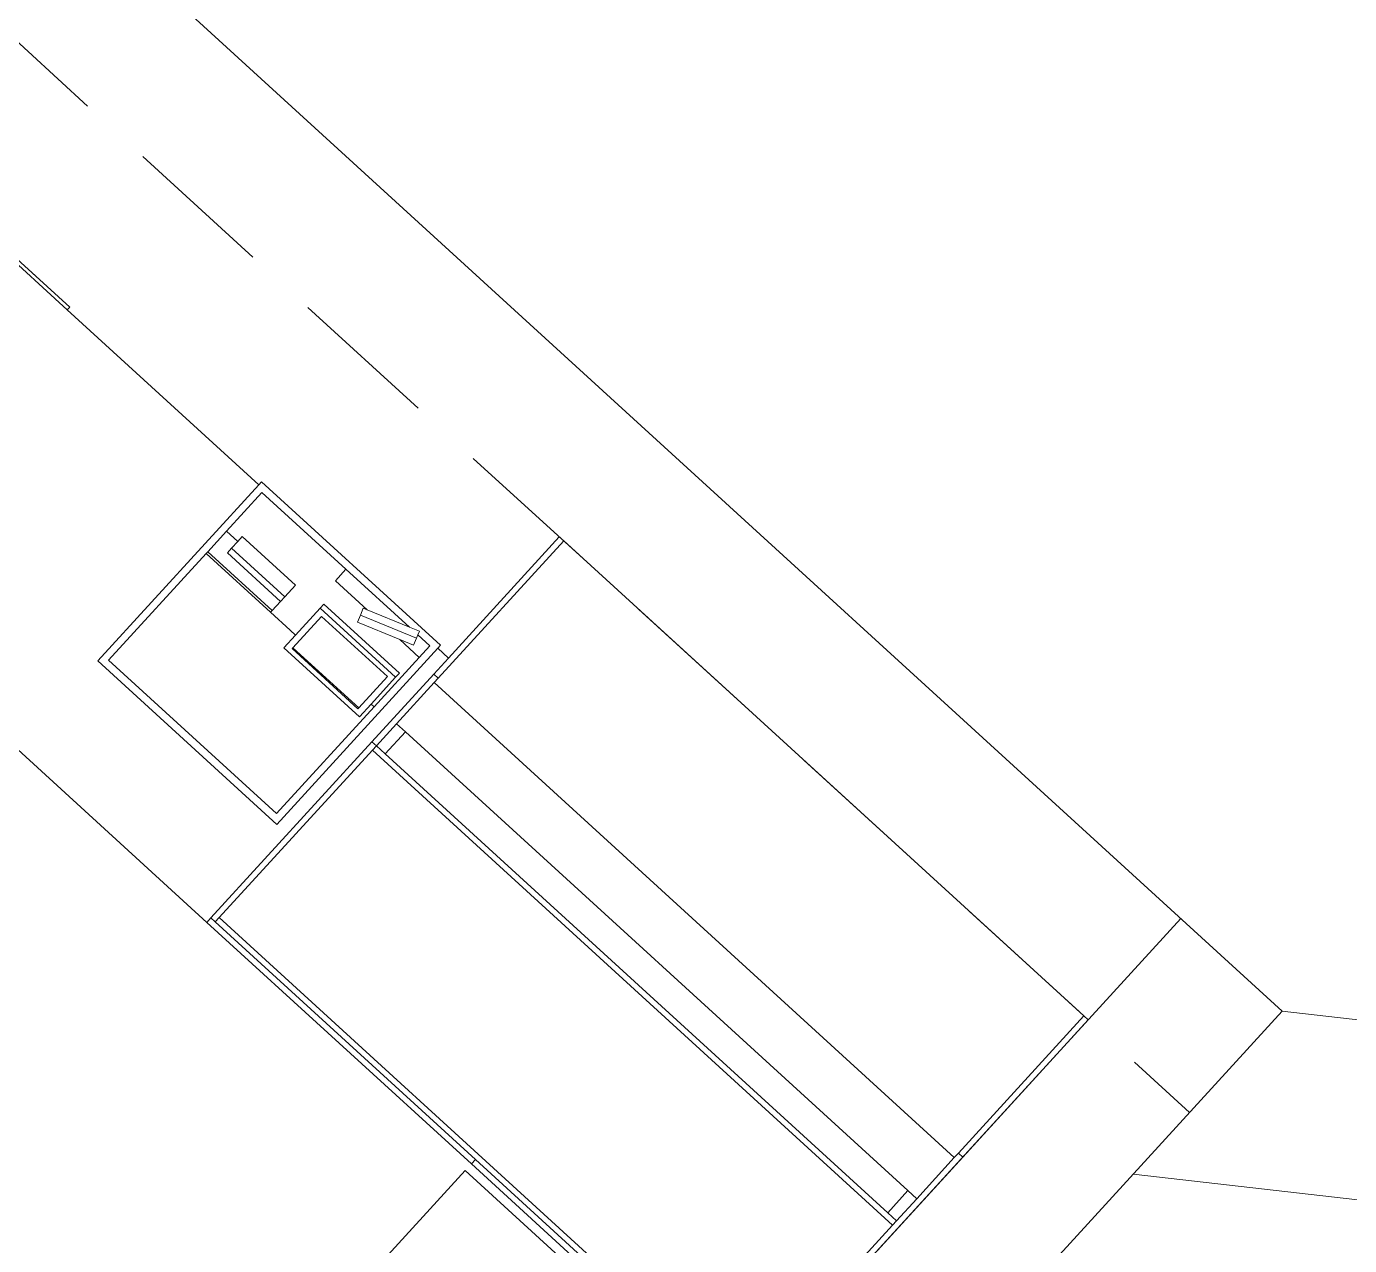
# Model space of a CAD drawing. Header units: metres. Extents: x 750 to 3116, y -341 to 1465.
# Drawn here: x 1591.835 to 1594.05, y 766.405 to 768.448 of the extents above; entities that cross this region are included whole.
import ezdxf

# ---------------------------------------------------------------- set-up
doc = ezdxf.new("R2010")
doc.units = ezdxf.units.M
doc.linetypes.add('DASHED2', pattern=[0.375, 0.25, -0.125])
for name, color, linetype, lineweight in [('Furniture', 44, 'Continuous', 5), ('Hidden line', 251, 'Continuous', 5), ('Levels', 252, 'Continuous', 5), ('Wall ext', 20, 'Continuous', 18)]:
    doc.layers.add(name, color=color, linetype=linetype, lineweight=lineweight)

# ---------------------------------------------------------------- blocks, each defined once
blk = doc.blocks.new('coffee counter')
at = {"layer": 'Furniture'}
for p, q in [((11493471.1619, 4446058.0321), (11493471.1619, 4446057.0521)), ((11493470.5619, 4446057.0521), (11493471.1619, 4446057.0521)), ((11493471.1619, 4446057.0371), (11493470.5619, 4446057.0371)), ((11493471.1619, 4446057.0271), (11493471.1619, 4446057.0371)), ((11493471.1619, 4446057.0371), (11493471.7619, 4446057.0371)), ((11493471.7619, 4446057.0271), (11493471.7619, 4446057.0371)), ((11493473.3697, 4446057.0371), (11493471.7619, 4446057.0371)), ((11493470.5619, 4446056.4736), (11493470.5619, 4446057.0271)), ((11493471.1619, 4446057.0271), (11493470.5719, 4446057.0271)), ((11493470.5719, 4446057.0171), (11493470.5719, 4446056.6371)), ((11493471.7519, 4446057.0171), (11493470.5719, 4446057.0171)), ((11493471.1619, 4446057.0271), (11493471.7519, 4446057.0271)), ((11493471.7519, 4446057.0271), (11493471.7619, 4446057.0271)), ((11493471.7519, 4446057.0171), (11493471.7519, 4446057.0271)), ((11493471.7519, 4446056.6371), (11493471.7519, 4446057.0171)), ((11493471.7619, 4446056.6271), (11493471.7619, 4446057.0271)), ((11493471.786, 4446056.8367), (11493471.786, 4446056.4371)), ((11493471.786, 4446056.8367), (11493472.1924, 4446056.8367)), ((11493472.1924, 4446056.4371), (11493472.1924, 4446056.8367)), ((11493472.1797, 4446056.824), (11493471.7987, 4446056.824)), ((11493471.7987, 4446056.824), (11493471.7987, 4446056.5815)), ((11493472.1797, 4446056.824), (11493472.1797, 4446056.5815)), ((11493470.5719, 4446056.6371), (11493470.5719, 4446056.6271)), ((11493471.7519, 4446056.6371), (11493470.5719, 4446056.6371)), ((11493471.7519, 4446056.6271), (11493471.7519, 4446056.6371)), ((11493470.5719, 4446056.6271), (11493470.5919, 4446056.6271)), ((11493470.5719, 4446056.5771), (11493470.5719, 4446056.6271)), ((11493470.5919, 4446056.6271), (11493470.5919, 4446056.5771)), ((11493471.7319, 4446056.6271), (11493470.5919, 4446056.6271)), ((11493471.7319, 4446056.5771), (11493471.7319, 4446056.6271)), ((11493471.7519, 4446056.6271), (11493471.7319, 4446056.6271)), ((11493471.7619, 4446056.6271), (11493471.7519, 4446056.6271)), ((11493471.7519, 4446056.5771), (11493471.7519, 4446056.6271)), ((11493471.7619, 4446056.6271), (11493471.7619, 4446056.4736)), ((11493471.977, 4446056.6107), (11493471.8055, 4446056.6107)), ((11493471.8055, 4446056.5815), (11493471.8055, 4446056.6107)), ((11493471.977, 4446056.6107), (11493471.977, 4446056.5815)), ((11493471.966, 4446056.6023), (11493471.8164, 4446056.6023)), ((11493471.8164, 4446056.6023), (11493471.8164, 4446056.6003)), ((11493471.966, 4446056.6003), (11493471.8164, 4446056.6003)), ((11493471.8164, 4446056.6003), (11493471.8164, 4446056.5291)), ((11493471.966, 4446056.6023), (11493471.966, 4446056.6003)), ((11493471.966, 4446056.5291), (11493471.966, 4446056.6003)), ((11493470.5719, 4446056.5771), (11493470.5719, 4446056.4836)), ((11493470.5719, 4446056.5771), (11493470.5919, 4446056.5771)), ((11493470.5919, 4446056.5771), (11493471.7319, 4446056.5771)), ((11493471.7519, 4446056.5771), (11493471.7319, 4446056.5771)), ((11493471.7519, 4446056.4836), (11493471.7519, 4446056.5771)), ((11493471.7987, 4446056.5815), (11493471.8055, 4446056.5815)), ((11493471.7987, 4446056.5815), (11493471.7987, 4446056.4693)), ((11493471.8055, 4446056.5207), (11493471.8055, 4446056.5815)), ((11493471.977, 4446056.5815), (11493471.9892, 4446056.5815)), ((11493471.977, 4446056.5815), (11493471.977, 4446056.5207)), ((11493471.9892, 4446056.5815), (11493472.0336, 4446056.5815)), ((11493472.0336, 4446056.5815), (11493472.1797, 4446056.5815)), ((11493472.0336, 4446056.5777), (11493472.0336, 4446056.5815)), ((11493472.1797, 4446056.5777), (11493472.0336, 4446056.5777)), ((11493472.0336, 4446056.5777), (11493472.0336, 4446056.5567)), ((11493472.1797, 4446056.5815), (11493472.1797, 4446056.5777)), ((11493472.1797, 4446056.5777), (11493472.1797, 4446056.5311)), ((11493472.0336, 4446056.5567), (11493472.1543, 4446056.5567)), ((11493472.0336, 4446056.5567), (11493472.0336, 4446056.5462)), ((11493472.0336, 4446056.5462), (11493472.1543, 4446056.5462)), ((11493472.0336, 4446056.5197), (11493472.0336, 4446056.5462)), ((11493472.1543, 4446056.5567), (11493472.1543, 4446056.5462)), ((11493472.1543, 4446056.5462), (11493472.1543, 4446056.5311)), ((11493471.977, 4446056.5207), (11493471.8055, 4446056.5207)), ((11493471.8055, 4446056.5111), (11493471.8055, 4446056.5207)), ((11493471.8164, 4446056.5291), (11493471.966, 4446056.5291)), ((11493471.977, 4446056.5111), (11493471.977, 4446056.5207)), ((11493472.1797, 4446056.5311), (11493472.1543, 4446056.5311)), ((11493472.1543, 4446056.5311), (11493472.1543, 4446056.5197)), ((11493472.1797, 4446056.443), (11493472.1797, 4446056.5311)), ((11493471.8055, 4446056.5111), (11493471.977, 4446056.5111)), ((11493472.1543, 4446056.5197), (11493472.0336, 4446056.5197)), ((11493470.5719, 4446056.4836), (11493471.7519, 4446056.4836)), ((11493470.5719, 4446056.4836), (11493470.5719, 4446056.4736)), ((11493471.7519, 4446056.4736), (11493471.7519, 4446056.4836)), ((11493471.9194, 4446056.4836), (11493471.8239, 4446056.4489)), ((11493471.915, 4446056.4956), (11493471.8428, 4446056.4693)), ((11493471.9194, 4446056.4836), (11493471.915, 4446056.4956)), ((11493471.9237, 4446056.4717), (11493471.9194, 4446056.4836)), ((11493470.5619, 4446056.4736), (11493470.5719, 4446056.4736)), ((11493470.5619, 4446056.1621), (11493470.5619, 4446056.4736)), ((11493470.5719, 4446056.1621), (11493470.5719, 4446056.4736)), ((11493471.7519, 4446056.4736), (11493471.7619, 4446056.4736)), ((11493471.7519, 4446056.1621), (11493471.7519, 4446056.4736)), ((11493471.7619, 4446056.4371), (11493471.7619, 4446056.4736)), ((11493471.7987, 4446056.4693), (11493471.7987, 4446056.443)), ((11493471.7987, 4446056.4693), (11493471.8428, 4446056.4693)), ((11493471.8428, 4446056.4693), (11493471.8195, 4446056.4608)), ((11493471.8195, 4446056.4608), (11493471.8239, 4446056.4489)), ((11493471.845, 4446056.443), (11493471.917, 4446056.4693)), ((11493471.917, 4446056.4693), (11493471.9237, 4446056.4717)), ((11493471.917, 4446056.4693), (11493471.9892, 4446056.4693)), ((11493471.9892, 4446056.4693), (11493471.9892, 4446056.443)), ((11493471.7619, 4446056.4371), (11493471.786, 4446056.4371)), ((11493471.7619, 4446056.1621), (11493471.7619, 4446056.4371)), ((11493471.786, 4446056.4371), (11493471.786, 4446056.4303)), ((11493471.7987, 4446056.443), (11493471.826, 4446056.443)), ((11493471.8239, 4446056.4489), (11493471.826, 4446056.443)), ((11493471.826, 4446056.443), (11493471.8282, 4446056.4369)), ((11493471.8282, 4446056.4369), (11493471.845, 4446056.443)), ((11493471.845, 4446056.443), (11493471.9892, 4446056.443)), ((11493471.9892, 4446056.443), (11493472.1797, 4446056.443)), ((11493472.1924, 4446056.4371), (11493472.6269, 4446056.4371)), ((11493472.1924, 4446056.4303), (11493472.1924, 4446056.4371)), ((11493472.6269, 4446056.4371), (11493472.6269, 4446056.431)), ((11493472.6269, 4446056.4371), (11493473.3121, 4446056.4371)), ((11493471.786, 4446056.4303), (11493472.1924, 4446056.4303)), ((11493473.3121, 4446056.431), (11493472.6269, 4446056.431)), ((11493470.5619, 4446056.1621), (11493470.5719, 4446056.1621)), ((11493470.5719, 4446056.1621), (11493471.7519, 4446056.1621)), ((11493471.7519, 4446056.1621), (11493471.7619, 4446056.1621))]:
    blk.add_line(p, q, dxfattribs=at)

msp = doc.modelspace()

# ---------------------------------------------------------------- linework, layer by layer
at = {"layer": 'Hidden line'}
msp.add_line((1590.2464, 770.1708), (1593.9376, 766.7981), dxfattribs=at)
at = {"layer": 'Hidden line', "linetype": 'DASHED2'}
msp.add_line((1590.0913, 770.001), (1593.7825, 766.6283), dxfattribs=at)
at = {"layer": 'Levels'}
for points in [[(1593.9376, 766.7981), (1596.2868, 766.5296), (1596.6316, 769.5466)], [(1593.6878, 766.5247), (1596.5508, 766.1975), (1596.9297, 769.5125)]]:
    msp.add_lwpolyline(points, dxfattribs=at)
at = {"layer": 'Wall ext'}
msp.add_line((1589.6148, 762.067), (1593.9376, 766.7981), dxfattribs=at)
msp.add_lwpolyline([(1589.445, 762.2221), (1593.7678, 766.9532)], dxfattribs=at)

# ---------------------------------------------------------------- block references
at = {"layer": 'Furniture', "rotation": 137.5821482974369}
msp.add_blockref('coffee counter', (11485602.3153, -4469672.2413), dxfattribs=at)

doc.saveas('drawing.dxf')
